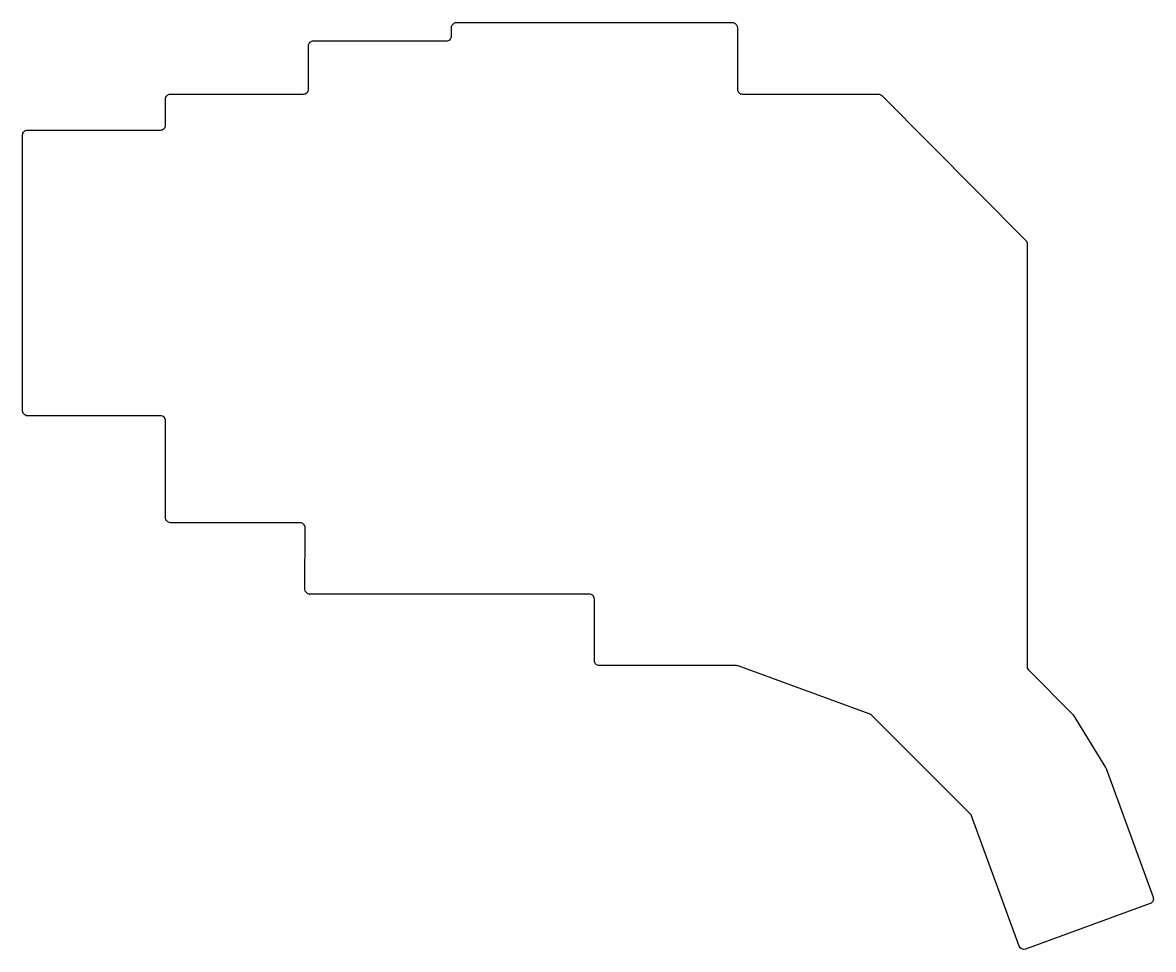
# Model space of a CAD drawing. Header units: millimetres. Extents: x 47 to 160, y -127 to -35.
import ezdxf

# ---------------------------------------------------------------- set-up
doc = ezdxf.new("R2010")
doc.units = ezdxf.units.MM
doc.layers.get('0').update_dxf_attribs({"linetype": 'CONTINUOUS'})

msp = doc.modelspace()

# ---------------------------------------------------------------- linework, layer by layer
msp.add_lwpolyline([(147.6, -99.39), (151.99, -103.78, -0.05878), (152.06, -103.87), (155.28, -109.12, -0.05005), (155.33, -109.21), (160.03, -122.09, -0.414214), (159.74, -122.73), (147.29, -127.28, -0.414176), (146.65, -126.98), (141.88, -113.95, 0.109118), (141.77, -113.77), (131.82, -103.82), (131.85, -103.86, 0.109285), (131.67, -103.74), (118.56, -98.96, 0.087694), (118.39, -98.93), (104.69, -98.93, -0.414214), (104.19, -98.43), (104.19, -92.28, 0.414214), (103.69, -91.78), (75.67, -91.78), (75.76, -91.78, -0.413567), (75.26, -91.28), (75.28, -85.14, 0.415262), (74.78, -84.64), (61.83, -84.64, -0.414214), (61.33, -84.14), (61.33, -74.45, 0.414214), (60.83, -73.95), (47.54, -73.95, -0.414214), (47.04, -73.45), (47.04, -59.66), (47.04, -45.88, -0.414214), (47.54, -45.38), (60.83, -45.38, 0.414214), (61.33, -44.88), (61.33, -42.28, -0.414214), (61.83, -41.78), (75.12, -41.78, 0.414214), (75.62, -41.28), (75.62, -36.96, -0.414214), (76.12, -36.46), (89.41, -36.46, 0.414214), (89.91, -35.96), (89.91, -35.13, -0.414214), (90.41, -34.63), (117.98, -34.63, -0.414214), (118.48, -35.13), (118.48, -41.28, 0.414214), (118.98, -41.78), (132.56, -41.78, -0.199846), (132.91, -41.93), (147.31, -56.42, -0.197979), (147.45, -56.77), (147.45, -99.04, 0.198912)], format="xyb", close=True)

doc.saveas('drawing.dxf')
